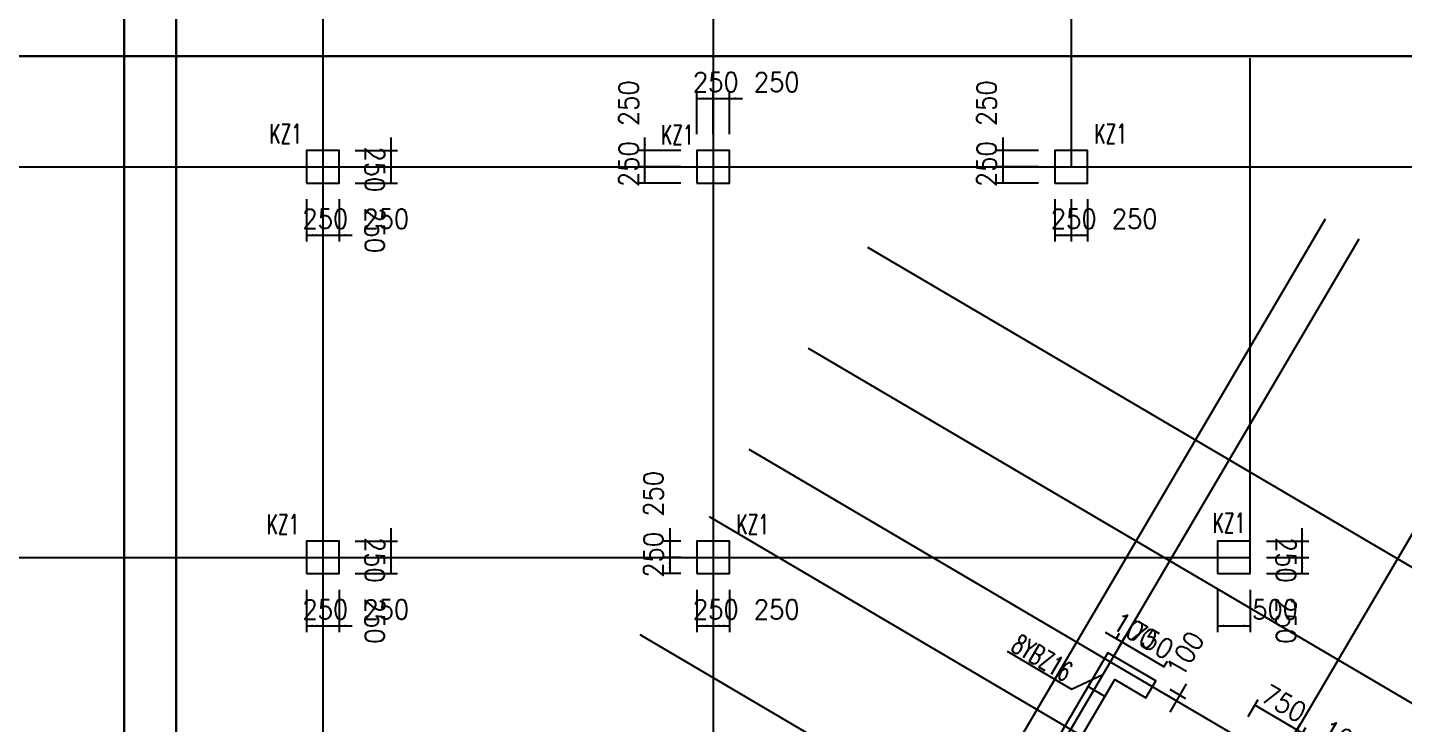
# Model space of a CAD drawing. Extents: x 387171 to 699106, y 11966 to 245688.
# Drawn here: x 574722 to 595864, y 136137 to 146827 of the extents above; entities that cross this region are included whole.
import ezdxf

# ---------------------------------------------------------------- set-up
doc = ezdxf.new("R2010")
doc.units = 0
doc.header["$LTSCALE"] = 100
doc.header["$MEASUREMENT"] = 0
for name, color, linetype in [('b边缘构件', 235, 'Continuous'), ('COLU', 7, 'Continuous'), ('DIM', 3, 'Continuous'), ('DOTE', 253, 'Continuous'), ('h后浇带', 51, 'Continuous'), ('NUM', 7, 'Continuous'), ('wall-主楼', 2, 'Continuous'), ('Y阴影', 254, 'Continuous'), ('小尺寸', 4, 'Continuous'), ('边缘构件标注', 1, 'Continuous')]:
    doc.layers.add(name, color=color, linetype=linetype)
doc.styles.get("Standard").update_dxf_attribs({"font": 'standard'})
doc.dimstyles.get("Standard").update_dxf_attribs({"dimtxt": 300, "dimasz": 100, "dimexe": 100, "dimexo": 250, "dimgap": 100, "dimtad": 0, "dimtoh": 1, "dimdec": 0, "dimdsep": 46, "dimcen": 0.09, "dimclrt": 7, "dimadec": 0, "dimazin": 0, "dimtfac": 1, "dimtdec": 4, "dimtofl": 0, "dimtmove": 0, "dimatfit": 3, "dimfxl": 1, "dimtolj": 1, "dimtzin": 0, "dimarcsym": 0})

# ---------------------------------------------------------------- blocks, each defined once
blk = doc.blocks.new('*D3270')
at = {"layer": '小尺寸', "color": 0, "linetype": 'ByBlock', "lineweight": -2}
for p, q in [((592272, 136663), (592515, 136520)), ((592277, 136312), (592530, 136743)), ((592222, 136576), (592464, 136434))]:
    blk.add_line(p, q, dxfattribs=at)
for points in [[(592429, 136571), (592465, 136665), (592494, 136648)], [(592378, 136484), (592342, 136390), (592313, 136407)]]:
    blk.add_solid(points, dxfattribs=at)
at = {"layer": '小尺寸', "color": 7, "linetype": 'Continuous', "lineweight": -2, "insert": (592513, 137206), "char_height": 300, "width": 476.67, "attachment_point": 5, "rotation": 59.5454}
blk.add_mtext('100', dxfattribs=at)
blk = doc.blocks.new('*D4280')
at = {"layer": '小尺寸', "color": 0, "linetype": 'ByBlock', "lineweight": -2}
for p, q in [((594484, 135887), (594053, 136141)), ((594072, 135778), (594277, 136126)), ((594209, 135814), (594363, 136075))]:
    blk.add_line(p, q, dxfattribs=at)
for points in [[(594226, 136039), (594131, 136076), (594148, 136104)], [(594312, 135989), (594407, 135952), (594390, 135924)]]:
    blk.add_solid(points, dxfattribs=at)
at = {"layer": '小尺寸', "color": 7, "linetype": 'Continuous', "lineweight": -2, "insert": (594948, 135905), "char_height": 300, "width": 476.67, "attachment_point": 5, "rotation": 329.5454}
blk.add_mtext('100', dxfattribs=at)
blk = doc.blocks.new('*D514')
at = {"layer": '小尺寸', "color": 0, "linetype": 'ByBlock', "lineweight": -2}
for p, q in [((593476, 136245), (593630, 136506)), ((594226, 136039), (593579, 136420)), ((594072, 135778), (594277, 136126))]:
    blk.add_line(p, q, dxfattribs=at)
for points in [[(593579, 136420), (593674, 136383), (593657, 136354)], [(594226, 136039), (594131, 136076), (594148, 136104)]]:
    blk.add_solid(points, dxfattribs=at)
at = {"layer": '小尺寸', "color": 7, "linetype": 'Continuous', "lineweight": -2, "insert": (594029, 136445), "char_height": 300, "width": 566.67, "attachment_point": 5, "rotation": 329.5454}
blk.add_mtext('750', dxfattribs=at)
blk = doc.blocks.new('*D1425')
at = {"layer": '小尺寸', "color": 0, "linetype": 'ByBlock', "lineweight": -2}
for p, q in [((591280, 137540), (591711, 137287)), ((591451, 137436), (591503, 137525)), ((591486, 137299), (591589, 137474))]:
    blk.add_line(p, q, dxfattribs=at)
for points in [[(591453, 137439), (591358, 137475), (591375, 137504)], [(591539, 137388), (591633, 137352), (591616, 137323)]]:
    blk.add_solid(points, dxfattribs=at)
at = {"layer": '小尺寸', "color": 7, "linetype": 'Continuous', "lineweight": -2, "insert": (591740, 137560), "char_height": 300, "width": 476.67, "attachment_point": 5, "rotation": 329.5454}
blk.add_mtext('100', dxfattribs=at)
blk = doc.blocks.new('*D2188')
at = {"layer": '小尺寸', "color": 0, "linetype": 'ByBlock', "lineweight": -2}
for p, q in [((591486, 137299), (591589, 137474)), ((591539, 137388), (592185, 137008)), ((592183, 137005), (592236, 137094))]:
    blk.add_line(p, q, dxfattribs=at)
for points in [[(591539, 137388), (591633, 137352), (591616, 137323)], [(592185, 137008), (592091, 137044), (592107, 137073)]]:
    blk.add_solid(points, dxfattribs=at)
at = {"layer": '小尺寸', "color": 7, "linetype": 'Continuous', "lineweight": -2, "insert": (591989, 137414), "char_height": 300, "width": 566.67, "attachment_point": 5, "rotation": 329.5454}
blk.add_mtext('750', dxfattribs=at)
blk = doc.blocks.new('*D1708')
at = {"layer": 'DIM', "color": 0, "linetype": 'ByBlock', "lineweight": -2}
for p, q in [((579008, 144188), (579008, 143538)), ((579258, 144188), (579258, 143538)), ((579008, 143638), (579258, 143638))]:
    blk.add_line(p, q, dxfattribs=at)
for points in [[(579008, 143638), (579108, 143655), (579108, 143621)], [(579258, 143638), (579158, 143621), (579158, 143655)]]:
    blk.add_solid(points, dxfattribs=at)
at = {"layer": 'DIM', "color": 7, "linetype": 'Continuous', "lineweight": -2, "insert": (579298, 143888), "char_height": 300, "width": 566.67, "attachment_point": 5}
blk.add_mtext('250', dxfattribs=at)
blk = doc.blocks.new('*D1468')
at = {"layer": 'DIM', "color": 0, "linetype": 'ByBlock', "lineweight": -2}
for p, q in [((579258, 144188), (579258, 143538)), ((579508, 144188), (579508, 143538)), ((579058, 143638), (579708, 143638))]:
    blk.add_line(p, q, dxfattribs=at)
for points in [[(579258, 143638), (579158, 143621), (579158, 143655)], [(579508, 143638), (579608, 143655), (579608, 143621)]]:
    blk.add_solid(points, dxfattribs=at)
at = {"layer": 'DIM', "color": 7, "linetype": 'Continuous', "lineweight": -2, "insert": (580234, 143888), "char_height": 300, "width": 566.67, "attachment_point": 5}
blk.add_mtext('250', dxfattribs=at)
blk = doc.blocks.new('*D2255')
at = {"layer": 'DIM', "color": 0, "linetype": 'ByBlock', "lineweight": -2}
for p, q in [((579758, 144688), (580408, 144688)), ((580308, 144438), (580308, 144688)), ((579758, 144438), (580408, 144438))]:
    blk.add_line(p, q, dxfattribs=at)
for points in [[(580308, 144688), (580325, 144588), (580291, 144588)], [(580308, 144438), (580291, 144538), (580325, 144538)]]:
    blk.add_solid(points, dxfattribs=at)
at = {"layer": 'DIM', "color": 7, "linetype": 'Continuous', "lineweight": -2, "insert": (580058, 143712), "char_height": 300, "width": 566.67, "attachment_point": 5, "rotation": 270}
blk.add_mtext('250', dxfattribs=at)
blk = doc.blocks.new('*D2010')
at = {"layer": 'DIM', "color": 0, "linetype": 'ByBlock', "lineweight": -2}
for p, q in [((580308, 144488), (580308, 145138)), ((579758, 144938), (580408, 144938)), ((579758, 144688), (580408, 144688))]:
    blk.add_line(p, q, dxfattribs=at)
for points in [[(580308, 144938), (580291, 145038), (580325, 145038)], [(580308, 144688), (580325, 144588), (580291, 144588)]]:
    blk.add_solid(points, dxfattribs=at)
at = {"layer": 'DIM', "color": 7, "linetype": 'Continuous', "lineweight": -2, "insert": (580058, 144648), "char_height": 300, "width": 566.67, "attachment_point": 5, "rotation": 270}
blk.add_mtext('250', dxfattribs=at)
blk = doc.blocks.new('*D2782')
at = {"layer": 'DIM', "color": 0, "linetype": 'ByBlock', "lineweight": -2}
for p, q in [((593008, 138188), (593008, 137538)), ((593508, 138188), (593508, 137538)), ((593008, 137638), (593508, 137638))]:
    blk.add_line(p, q, dxfattribs=at)
for points in [[(593008, 137638), (593108, 137655), (593108, 137621)], [(593508, 137638), (593408, 137621), (593408, 137655)]]:
    blk.add_solid(points, dxfattribs=at)
at = {"layer": 'DIM', "color": 7, "linetype": 'Continuous', "lineweight": -2, "insert": (593891, 137888), "char_height": 300, "width": 566.67, "attachment_point": 5}
blk.add_mtext('500', dxfattribs=at)
blk = doc.blocks.new('*D2386')
at = {"layer": 'DIM', "color": 0, "linetype": 'ByBlock', "lineweight": -2}
for p, q in [((593758, 138688), (594408, 138688)), ((594308, 138438), (594308, 138688)), ((593758, 138438), (594408, 138438))]:
    blk.add_line(p, q, dxfattribs=at)
for points in [[(594308, 138688), (594325, 138588), (594291, 138588)], [(594308, 138438), (594291, 138538), (594325, 138538)]]:
    blk.add_solid(points, dxfattribs=at)
at = {"layer": 'DIM', "color": 7, "linetype": 'Continuous', "lineweight": -2, "insert": (594058, 137712), "char_height": 300, "width": 566.67, "attachment_point": 5, "rotation": 270}
blk.add_mtext('250', dxfattribs=at)
blk = doc.blocks.new('*D3296')
at = {"layer": 'DIM', "color": 0, "linetype": 'ByBlock', "lineweight": -2}
for p, q in [((594308, 138488), (594308, 139138)), ((593758, 138938), (594408, 138938)), ((593758, 138688), (594408, 138688))]:
    blk.add_line(p, q, dxfattribs=at)
for points in [[(594308, 138938), (594291, 139038), (594325, 139038)], [(594308, 138688), (594325, 138588), (594291, 138588)]]:
    blk.add_solid(points, dxfattribs=at)
at = {"layer": 'DIM', "color": 7, "linetype": 'Continuous', "lineweight": -2, "insert": (594058, 138648), "char_height": 300, "width": 566.67, "attachment_point": 5, "rotation": 270}
blk.add_mtext('250', dxfattribs=at)
blk = doc.blocks.new('*D3273')
at = {"layer": 'DIM', "color": 0, "linetype": 'ByBlock', "lineweight": -2}
for p, q in [((589708, 145138), (589708, 144488)), ((590258, 144938), (589608, 144938)), ((590258, 144688), (589608, 144688))]:
    blk.add_line(p, q, dxfattribs=at)
for points in [[(589708, 144938), (589691, 145038), (589725, 145038)], [(589708, 144688), (589725, 144588), (589691, 144588)]]:
    blk.add_solid(points, dxfattribs=at)
at = {"layer": 'DIM', "color": 7, "linetype": 'Continuous', "lineweight": -2, "insert": (589458, 145664), "char_height": 300, "width": 566.67, "attachment_point": 5, "rotation": 90}
blk.add_mtext('250', dxfattribs=at)
blk = doc.blocks.new('*D4055')
at = {"layer": 'DIM', "color": 0, "linetype": 'ByBlock', "lineweight": -2}
for p, q in [((590258, 144688), (589608, 144688)), ((589708, 144688), (589708, 144438)), ((590258, 144438), (589608, 144438))]:
    blk.add_line(p, q, dxfattribs=at)
for points in [[(589708, 144688), (589725, 144588), (589691, 144588)], [(589708, 144438), (589691, 144538), (589725, 144538)]]:
    blk.add_solid(points, dxfattribs=at)
at = {"layer": 'DIM', "color": 7, "linetype": 'Continuous', "lineweight": -2, "insert": (589458, 144728), "char_height": 300, "width": 566.67, "attachment_point": 5, "rotation": 90}
blk.add_mtext('250', dxfattribs=at)
blk = doc.blocks.new('*D3656')
at = {"layer": 'DIM', "color": 0, "linetype": 'ByBlock', "lineweight": -2}
for p, q in [((590508, 144188), (590508, 143538)), ((590758, 144188), (590758, 143538)), ((590508, 143638), (590758, 143638))]:
    blk.add_line(p, q, dxfattribs=at)
for points in [[(590508, 143638), (590608, 143655), (590608, 143621)], [(590758, 143638), (590658, 143621), (590658, 143655)]]:
    blk.add_solid(points, dxfattribs=at)
at = {"layer": 'DIM', "color": 7, "linetype": 'Continuous', "lineweight": -2, "insert": (590798, 143888), "char_height": 300, "width": 566.67, "attachment_point": 5}
blk.add_mtext('250', dxfattribs=at)
blk = doc.blocks.new('*D4542')
at = {"layer": 'DIM', "color": 0, "linetype": 'ByBlock', "lineweight": -2}
for p, q in [((590758, 144188), (590758, 143538)), ((591008, 144188), (591008, 143538)), ((590758, 143638), (591008, 143638))]:
    blk.add_line(p, q, dxfattribs=at)
for points in [[(590758, 143638), (590858, 143655), (590858, 143621)], [(591008, 143638), (590908, 143621), (590908, 143655)]]:
    blk.add_solid(points, dxfattribs=at)
at = {"layer": 'DIM', "color": 7, "linetype": 'Continuous', "lineweight": -2, "insert": (591734, 143888), "char_height": 300, "width": 566.67, "attachment_point": 5}
blk.add_mtext('250', dxfattribs=at)
blk = doc.blocks.new('*D2528')
at = {"layer": 'DIM', "color": 0, "linetype": 'ByBlock', "lineweight": -2}
for p, q in [((585008, 145188), (585008, 145838)), ((585008, 145738), (585258, 145738)), ((585258, 145188), (585258, 145838))]:
    blk.add_line(p, q, dxfattribs=at)
for points in [[(585008, 145738), (585108, 145755), (585108, 145721)], [(585258, 145738), (585158, 145721), (585158, 145755)]]:
    blk.add_solid(points, dxfattribs=at)
at = {"layer": 'DIM', "color": 7, "linetype": 'Continuous', "lineweight": -2, "insert": (585298, 145988), "char_height": 300, "width": 566.67, "attachment_point": 5}
blk.add_mtext('250', dxfattribs=at)
blk = doc.blocks.new('*D3298')
at = {"layer": 'DIM', "color": 0, "linetype": 'ByBlock', "lineweight": -2}
for p, q in [((585058, 145738), (585708, 145738)), ((585258, 145188), (585258, 145838)), ((585508, 145188), (585508, 145838))]:
    blk.add_line(p, q, dxfattribs=at)
for points in [[(585258, 145738), (585158, 145721), (585158, 145755)], [(585508, 145738), (585608, 145755), (585608, 145721)]]:
    blk.add_solid(points, dxfattribs=at)
at = {"layer": 'DIM', "color": 7, "linetype": 'Continuous', "lineweight": -2, "insert": (586234, 145988), "char_height": 300, "width": 566.67, "attachment_point": 5}
blk.add_mtext('250', dxfattribs=at)
blk = doc.blocks.new('*D3502')
at = {"layer": 'DIM', "color": 0, "linetype": 'ByBlock', "lineweight": -2}
for p, q in [((584758, 144688), (584108, 144688)), ((584208, 144438), (584208, 144688)), ((584758, 144438), (584108, 144438))]:
    blk.add_line(p, q, dxfattribs=at)
for points in [[(584208, 144688), (584225, 144588), (584191, 144588)], [(584208, 144438), (584191, 144538), (584225, 144538)]]:
    blk.add_solid(points, dxfattribs=at)
at = {"layer": 'DIM', "color": 7, "linetype": 'Continuous', "lineweight": -2, "insert": (583958, 144728), "char_height": 300, "width": 566.67, "attachment_point": 5, "rotation": 90}
blk.add_mtext('250', dxfattribs=at)
blk = doc.blocks.new('*D3261')
at = {"layer": 'DIM', "color": 0, "linetype": 'ByBlock', "lineweight": -2}
for p, q in [((584208, 144488), (584208, 145138)), ((584758, 144938), (584108, 144938)), ((584758, 144688), (584108, 144688))]:
    blk.add_line(p, q, dxfattribs=at)
for points in [[(584208, 144938), (584191, 145038), (584225, 145038)], [(584208, 144688), (584225, 144588), (584191, 144588)]]:
    blk.add_solid(points, dxfattribs=at)
at = {"layer": 'DIM', "color": 7, "linetype": 'Continuous', "lineweight": -2, "insert": (583958, 145664), "char_height": 300, "width": 566.67, "attachment_point": 5, "rotation": 90}
blk.add_mtext('250', dxfattribs=at)
blk = doc.blocks.new('*D435')
at = {"layer": 'DIM', "color": 0, "linetype": 'ByBlock', "lineweight": -2}
for p, q in [((584590, 139138), (584590, 138488)), ((584758, 138938), (584490, 138938)), ((584758, 138688), (584490, 138688))]:
    blk.add_line(p, q, dxfattribs=at)
for points in [[(584590, 138938), (584574, 139038), (584607, 139038)], [(584590, 138688), (584607, 138588), (584574, 138588)]]:
    blk.add_solid(points, dxfattribs=at)
at = {"layer": 'DIM', "color": 7, "linetype": 'Continuous', "lineweight": -2, "insert": (584340, 139664), "char_height": 300, "width": 566.67, "attachment_point": 5, "rotation": 90}
blk.add_mtext('250', dxfattribs=at)
blk = doc.blocks.new('*D638')
at = {"layer": 'DIM', "color": 0, "linetype": 'ByBlock', "lineweight": -2}
for p, q in [((584758, 138688), (584490, 138688)), ((584590, 138688), (584590, 138438)), ((584758, 138438), (584490, 138438))]:
    blk.add_line(p, q, dxfattribs=at)
for points in [[(584590, 138688), (584607, 138588), (584574, 138588)], [(584590, 138438), (584574, 138538), (584607, 138538)]]:
    blk.add_solid(points, dxfattribs=at)
at = {"layer": 'DIM', "color": 7, "linetype": 'Continuous', "lineweight": -2, "insert": (584340, 138728), "char_height": 300, "width": 566.67, "attachment_point": 5, "rotation": 90}
blk.add_mtext('250', dxfattribs=at)
blk = doc.blocks.new('*D245')
at = {"layer": 'DIM', "color": 0, "linetype": 'ByBlock', "lineweight": -2}
for p, q in [((585008, 138188), (585008, 137538)), ((585258, 138188), (585258, 137538)), ((585008, 137638), (585258, 137638))]:
    blk.add_line(p, q, dxfattribs=at)
for points in [[(585008, 137638), (585108, 137655), (585108, 137621)], [(585258, 137638), (585158, 137621), (585158, 137655)]]:
    blk.add_solid(points, dxfattribs=at)
at = {"layer": 'DIM', "color": 7, "linetype": 'Continuous', "lineweight": -2, "insert": (585298, 137888), "char_height": 300, "width": 566.67, "attachment_point": 5}
blk.add_mtext('250', dxfattribs=at)
blk = doc.blocks.new('*D1151')
at = {"layer": 'DIM', "color": 0, "linetype": 'ByBlock', "lineweight": -2}
for p, q in [((585258, 138188), (585258, 137538)), ((585508, 138188), (585508, 137538)), ((585258, 137638), (585508, 137638))]:
    blk.add_line(p, q, dxfattribs=at)
for points in [[(585258, 137638), (585358, 137655), (585358, 137621)], [(585508, 137638), (585408, 137621), (585408, 137655)]]:
    blk.add_solid(points, dxfattribs=at)
at = {"layer": 'DIM', "color": 7, "linetype": 'Continuous', "lineweight": -2, "insert": (586234, 137888), "char_height": 300, "width": 566.67, "attachment_point": 5}
blk.add_mtext('250', dxfattribs=at)
blk = doc.blocks.new('*D2013')
at = {"layer": 'DIM', "color": 0, "linetype": 'ByBlock', "lineweight": -2}
for p, q in [((579008, 138188), (579008, 137538)), ((579258, 138188), (579258, 137538)), ((579008, 137638), (579258, 137638))]:
    blk.add_line(p, q, dxfattribs=at)
for points in [[(579008, 137638), (579108, 137655), (579108, 137621)], [(579258, 137638), (579158, 137621), (579158, 137655)]]:
    blk.add_solid(points, dxfattribs=at)
at = {"layer": 'DIM', "color": 7, "linetype": 'Continuous', "lineweight": -2, "insert": (579298, 137888), "char_height": 300, "width": 566.67, "attachment_point": 5}
blk.add_mtext('250', dxfattribs=at)
blk = doc.blocks.new('*D2785')
at = {"layer": 'DIM', "color": 0, "linetype": 'ByBlock', "lineweight": -2}
for p, q in [((579258, 138188), (579258, 137538)), ((579508, 138188), (579508, 137538)), ((579058, 137638), (579708, 137638))]:
    blk.add_line(p, q, dxfattribs=at)
for points in [[(579258, 137638), (579158, 137621), (579158, 137655)], [(579508, 137638), (579608, 137655), (579608, 137621)]]:
    blk.add_solid(points, dxfattribs=at)
at = {"layer": 'DIM', "color": 7, "linetype": 'Continuous', "lineweight": -2, "insert": (580234, 137888), "char_height": 300, "width": 566.67, "attachment_point": 5}
blk.add_mtext('250', dxfattribs=at)
blk = doc.blocks.new('*D2529')
at = {"layer": 'DIM', "color": 0, "linetype": 'ByBlock', "lineweight": -2}
for p, q in [((579758, 138688), (580408, 138688)), ((580308, 138438), (580308, 138688)), ((579758, 138438), (580408, 138438))]:
    blk.add_line(p, q, dxfattribs=at)
for points in [[(580308, 138688), (580325, 138588), (580291, 138588)], [(580308, 138438), (580291, 138538), (580325, 138538)]]:
    blk.add_solid(points, dxfattribs=at)
at = {"layer": 'DIM', "color": 7, "linetype": 'Continuous', "lineweight": -2, "insert": (580058, 137712), "char_height": 300, "width": 566.67, "attachment_point": 5, "rotation": 270}
blk.add_mtext('250', dxfattribs=at)
blk = doc.blocks.new('*D3300')
at = {"layer": 'DIM', "color": 0, "linetype": 'ByBlock', "lineweight": -2}
for p, q in [((580308, 138488), (580308, 139138)), ((579758, 138938), (580408, 138938)), ((579758, 138688), (580408, 138688))]:
    blk.add_line(p, q, dxfattribs=at)
for points in [[(580308, 138938), (580291, 139038), (580325, 139038)], [(580308, 138688), (580325, 138588), (580291, 138588)]]:
    blk.add_solid(points, dxfattribs=at)
at = {"layer": 'DIM', "color": 7, "linetype": 'Continuous', "lineweight": -2, "insert": (580058, 138648), "char_height": 300, "width": 566.67, "attachment_point": 5, "rotation": 270}
blk.add_mtext('250', dxfattribs=at)
blk = doc.blocks.new('后浇带现场')
at = {"color": 6, "lineweight": 30}
for points in [[(760007, 730049), (760007, 673430), (717757, 673430), (717757, 730049)], [(806265, 663346), (787754, 674230), (759207, 674230), (759207, 625070)], [(805860, 662656), (787536, 673430), (760007, 673430), (760007, 625070)]]:
    blk.add_lwpolyline(points, dxfattribs=at)
at = {"layer": 'h后浇带', "color": 1}
for p, q in [((759207, 651530), (759207, 730049)), ((760007, 730049), (760007, 651530)), ((662200, 673430), (787536, 673430))]:
    blk.add_line(p, q, dxfattribs=at)

msp = doc.modelspace()

# ---------------------------------------------------------------- hatches: boundary and pattern name
at = {"layer": 'Y阴影'}
h = msp.add_hatch(dxfattribs=at)
h.set_pattern_fill('ANSI31', color=256, scale=25, angle=-30.45463, style=0)
h.set_pattern_definition([])
h.paths.add_polyline_path([(591324, 137220.2), (591019.9, 136703), (591278.5, 136551), (591430.5, 136809.6), (591904.6, 136530.8), (592056.7, 136789.4)], flags=0)

# ---------------------------------------------------------------- linework, layer by layer
at = {"layer": 'b边缘构件'}
msp.add_lwpolyline([(591324, 137220.2), (591019.9, 136703), (591278.5, 136551), (591430.5, 136809.6), (591904.6, 136530.8), (592056.7, 136789.4), (591324, 137220.2)], dxfattribs=at)
at = {"layer": 'COLU'}
for points in [[(579008.1, 144437.9), (579508.1, 144437.9), (579508.1, 144937.9), (579008.1, 144937.9)], [(585008.1, 144437.9), (585508.1, 144437.9), (585508.1, 144937.9), (585008.1, 144937.9)], [(590508.1, 144437.9), (591008.1, 144437.9), (591008.1, 144937.9), (590508.1, 144937.9)], [(579008.1, 138437.9), (579508.1, 138437.9), (579508.1, 138937.9), (579008.1, 138937.9)], [(585008.1, 138437.9), (585508.1, 138437.9), (585508.1, 138937.9), (585008.1, 138937.9)], [(593008.1, 138437.9), (593508.1, 138437.9), (593508.1, 138937.9), (593008.1, 138937.9)]]:
    msp.add_lwpolyline(points, close=True, dxfattribs=at)
at = {"layer": 'DOTE'}
for p, q in [((579258.1, 213087.9), (579258.1, 100087.9)), ((585258.1, 173087.9), (585258.1, 133287.9)), ((590758.1, 173087.9), (590758.1, 144687.9)), ((593508.1, 138687.9), (593508.1, 146357.9)), ((491462.9, 144687.9), (604647.2, 144687.9)), ((594660, 143880.5), (583042.3, 124121.8)), ((595177.3, 143576.4), (589686.9, 134238.7)), ((587628.3, 143453.4), (636841.8, 114516.9)), ((586716, 141901.7), (605891.9, 130626.7)), ((597763.4, 142055.8), (591360.6, 131166.4)), ((585803.6, 140350.1), (639805.6, 108598)), ((585195.4, 139315.6), (604371.4, 128040.6)), ((491703.8, 138687.9), (593508.1, 138687.9)), ((584131, 137505.4), (592359.2, 132667.4))]:
    msp.add_line(p, q, dxfattribs=at)
at = {"layer": 'wall-主楼'}
msp.add_lwpolyline([(586975.2, 128872.7), (587594, 128508.9), (588911.8, 130750.2), (587618.8, 131510.5), (588328.3, 132717.3), (589535.2, 132007.7), (589687.2, 132266.3), (588480.4, 132975.9), (589240.7, 134269), (589757.9, 133964.9), (591430.5, 136809.6), (591904.6, 136530.8), (592056.7, 136789.4), (591324, 137220.2), (589651.4, 134375.5), (589134.1, 134679.6), (587208.1, 131403.9), (588501.1, 130643.6), (587487.4, 128919.6), (587020.2, 129194.3), (586689.7, 129108.6), (586765.1, 128818.2)], close=True, dxfattribs=at)
at = {"layer": '边缘构件标注', "color": 200}
for p, q in [((589775.1, 137247.4), (590765.5, 136665)), ((590765.5, 136665), (591243.7, 136886.4))]:
    msp.add_line(p, q, dxfattribs=at)

# ---------------------------------------------------------------- block references
at = {"color": 3, "lineweight": 30}
msp.add_blockref('后浇带现场', (-182998.7, -527042.1), dxfattribs=at)

# ---------------------------------------------------------------- texts
at = {"layer": 'NUM', "color": 200, "width": 0.7}
for p in [(578438.1, 145044), (584456, 145028.8), (591114.1, 145044), (578396.3, 139044), (585614.1, 139044), (592931.5, 139064.9)]:
    msp.add_text('KZ1', height=300, dxfattribs=at).set_placement(p)
at = {"layer": '边缘构件标注', "color": 200, "width": 0.7}
msp.add_text('8YBZ16', height=300, rotation=329.54537, dxfattribs=at).set_placement((589815.9, 137263.7))

# ---------------------------------------------------------------- dimensions: what is measured, and where the dimension line sits
at = {"layer": 'DIM', "color": 200}
for p1, p2, distance, picture, middle in [((585008.1, 144937.9), (585258.1, 144937.9), 800, '*D2528', (584790, 145987.9)), ((585258.1, 144937.9), (585508.1, 144937.9), 800, '*D3298', (585726.1, 145987.9)), ((585008.1, 144687.9), (585008.1, 144937.9), 800, '*D3261', (583958.1, 145156)), ((590508.1, 144937.9), (590508.1, 144687.9), -800, '*D3273', (589458.1, 145156)), ((579508.1, 144687.9), (579508.1, 144937.9), -800, '*D2010', (580058.1, 145156)), ((585008.1, 144437.9), (585008.1, 144687.9), 800, '*D3502', (583958.1, 144219.9)), ((590508.1, 144687.9), (590508.1, 144437.9), -800, '*D4055', (589458.1, 144219.9)), ((579508.1, 144437.9), (579508.1, 144687.9), -800, '*D2255', (580058.1, 144219.9)), ((579008.1, 144437.9), (579258.1, 144437.9), -800, '*D1708', (578790, 143887.9)), ((579258.1, 144437.9), (579508.1, 144437.9), -800, '*D1468', (579726.1, 143887.9)), ((590508.1, 144437.9), (590758.1, 144437.9), -800, '*D3656', (590290, 143887.9)), ((590758.1, 144437.9), (591008.1, 144437.9), -800, '*D4542', (591226.1, 143887.9)), ((585008.1, 138937.9), (585008.1, 138687.9), -417.6, '*D435', (584340.5, 139156)), ((579508.1, 138687.9), (579508.1, 138937.9), -800, '*D3300', (580058.1, 139156)), ((593508.1, 138687.9), (593508.1, 138937.9), -800, '*D3296', (594058.1, 139156)), ((585008.1, 138687.9), (585008.1, 138437.9), -417.6, '*D638', (584340.5, 138219.9)), ((579508.1, 138437.9), (579508.1, 138687.9), -800, '*D2529', (580058.1, 138219.9)), ((593508.1, 138437.9), (593508.1, 138687.9), -800, '*D2386', (594058.1, 138219.9)), ((579008.1, 138437.9), (579258.1, 138437.9), -800, '*D2013', (578790, 137887.9)), ((579258.1, 138437.9), (579508.1, 138437.9), -800, '*D2785', (579726.1, 137887.9)), ((585008.1, 138437.9), (585258.1, 138437.9), -800, '*D245', (584790, 137887.9)), ((585258.1, 138437.9), (585508.1, 138437.9), -800, '*D1151', (585726.1, 137887.9)), ((593008.1, 138437.9), (593508.1, 138437.9), -800, '*D2782', (593258.1, 137887.9))]:
    dim = msp.add_aligned_dim(p1=p1, p2=p2, distance=distance, dimstyle='Standard', dxfattribs=at)
    dim.commit()
    dim.dimension.update_dxf_attribs({"geometry": picture, "text_midpoint": middle})
at = {"layer": '小尺寸'}
for base, p1, p2, angle, picture, middle in [((591538.7, 137388.1), (591324, 137220.2), (591359.5, 137083.3), 329.54537, '*D1425', (591405.2, 137756.7)), ((592185.2, 137008), (591359.5, 137083.3), (592056.7, 136789.4), 329.54537, '*D2188', (591988.7, 137413.6)), ((592428.8, 136570.6), (592006, 136703.2), (592056.7, 136789.4), 59.54537, '*D3270', (592315.7, 136871.4)), ((593579.3, 136419.5), (593945.6, 135562.8), (593349.8, 136029.1), 329.54537, '*D514', (594029.3, 136444.9)), ((594225.8, 136039.4), (594082.5, 135598.3), (593945.6, 135562.8), 329.54537, '*D4280', (594612.8, 136101.8))]:
    dim = msp.add_linear_dim(base=base, p1=p1, p2=p2, angle=angle, dimstyle='Standard', dxfattribs=at)
    dim.commit()
    dim.dimension.update_dxf_attribs({"geometry": picture, "text_midpoint": middle})

doc.saveas('drawing.dxf')
